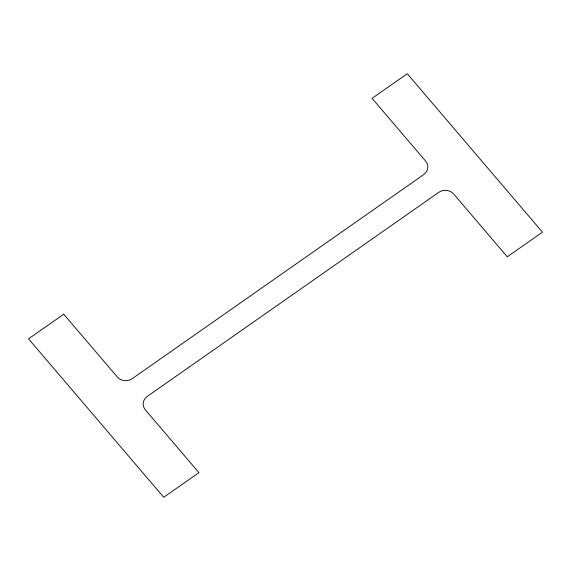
<?xml version="1.0" encoding="UTF-8"?>
<svg xmlns="http://www.w3.org/2000/svg" width="571" height="571" viewBox="0 0 571 571"><rect width="100%" height="100%" fill="white"/><g stroke="black" fill="none" stroke-linecap="round" stroke-linejoin="round"><path stroke-width="0.86" d="M63.745 314.2L28.55 338.839L163.727 497.284L198.922 472.645L145.377 409.892A10.613 9.614 0.6 0 1 147.275 396.402L438.835 192.299A10.613 9.614 0.6 0 1 453.717 194.04L507.255 256.8L542.45 232.161L407.273 73.716L372.078 98.355L425.623 161.108A10.613 9.614 0.6 0 1 423.725 174.598L132.165 378.701A10.613 9.614 0.6 0 1 117.283 376.96L63.745 314.2"/></g></svg>
